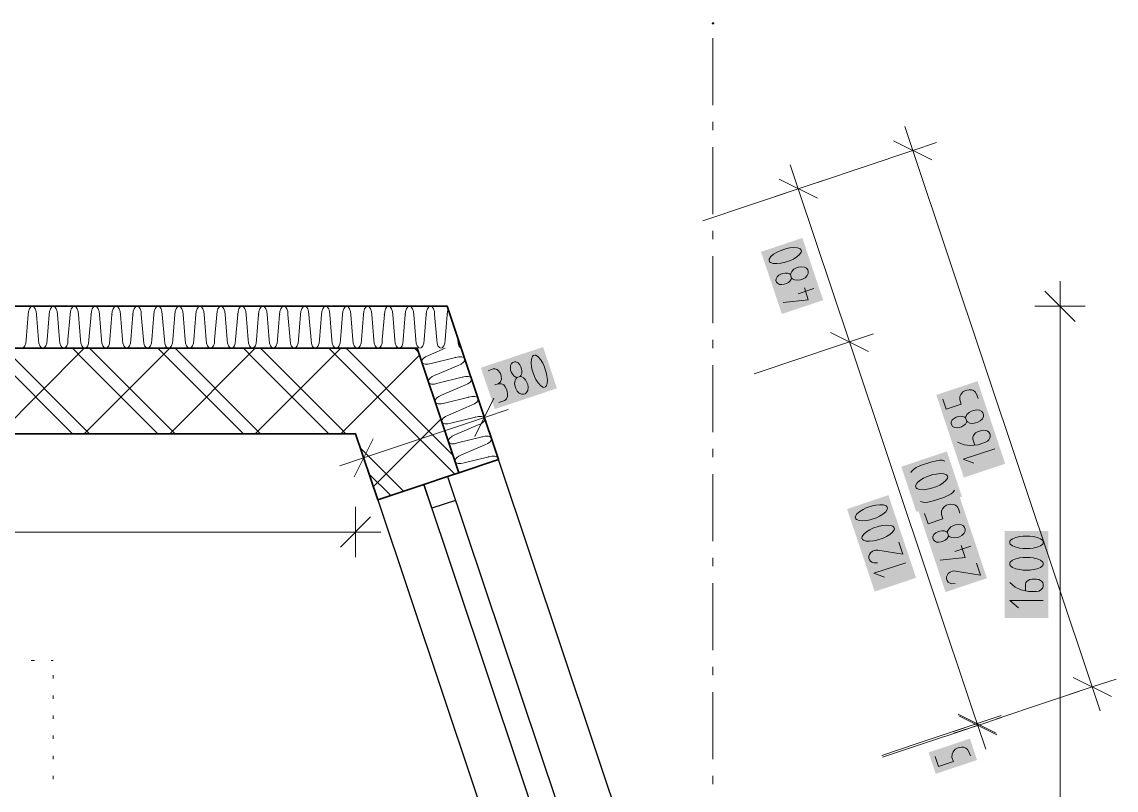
# Model space of a CAD drawing. Header units: millimetres. Extents: x 0 to 594, y 0 to 420.
# Drawn here: x 101.23 to 134.69, y 345.7 to 369.18 of the extents above; entities that cross this region are included whole.
import ezdxf

# ---------------------------------------------------------------- set-up
doc = ezdxf.new("R2010")
doc.units = ezdxf.units.MM
doc.header["$LTSCALE"] = 8
for name, color, linetype in [('PDF_Koty delkove', 7, 'Continuous'), ('PDF_Nabytek', 7, 'Continuous'), ('PDF_Okna', 7, 'Continuous'), ('PDF_Osy hlavni', 7, 'Continuous'), ('PDF_Steny sendvic', 7, 'Continuous')]:
    doc.layers.add(name, color=color, linetype=linetype)

msp = doc.modelspace()

# ---------------------------------------------------------------- linework, layer by layer
at = {"layer": 'PDF_Koty delkove', "lineweight": 18}
for points in [[(128.224, 365.982), (128.468, 365.253), (125.552, 364.277)], [(129.197, 365.497), (128.468, 365.253), (127.739, 365.009)], [(129.051, 364.962), (127.884, 365.544)], [(133.957, 348.853), (128.468, 365.253)], [(124.724, 364.81), (124.968, 364.081), (122.052, 363.105)], [(125.697, 364.325), (124.968, 364.081), (124.239, 363.837)], [(125.552, 363.79), (124.384, 364.372)], [(130.458, 347.681), (130.44, 347.736), (130.351, 348.001), (126.535, 359.4), (124.968, 364.081)], [(124.764, 361.352), (124.756, 361.321), (124.721, 361.266), (124.665, 361.219), (124.604, 361.184), (124.539, 361.162), (124.471, 361.154), (124.397, 361.158), (124.331, 361.194), (124.302, 361.227), (124.285, 361.279), (124.288, 361.323), (124.319, 361.391)], [(124.319, 361.391), (124.375, 361.439), (124.435, 361.473), (124.5, 361.495), (124.57, 361.504), (124.642, 361.5), (124.704, 361.477), (124.729, 361.457)], [(125.154, 361.05), (125.276, 360.686), (124.511, 360.604)], [(125.448, 361.033), (124.962, 360.87)], [(132.971, 360.489), (132.971, 361.258)], [(133.432, 360.028), (132.51, 360.951)], [(133.74, 360.489), (132.971, 360.489), (132.203, 360.489)], [(132.971, 296.581), (132.971, 298.067), (132.971, 340.194), (132.971, 344.089), (132.971, 360.489)], [(127.264, 359.644), (126.535, 359.4), (125.806, 359.156)], [(127.119, 359.109), (125.952, 359.691)], [(126.535, 359.4), (126.195, 359.286), (123.619, 358.424)], [(116.279, 358.354), (116.232, 358.41), (116.197, 358.47), (116.175, 358.536), (116.166, 358.604), (116.17, 358.678), (116.206, 358.744), (116.24, 358.772), (116.291, 358.79), (116.336, 358.787), (116.404, 358.756), (116.452, 358.699), (116.486, 358.64), (116.508, 358.575), (116.517, 358.505), (116.512, 358.432), (116.49, 358.371), (116.47, 358.346)], [(115.487, 358.52), (115.643, 358.573), (115.7, 358.574), (115.763, 358.559), (115.805, 358.519), (115.863, 358.431), (115.885, 358.366), (115.892, 358.26), (115.861, 358.178), (115.794, 358.12), (115.691, 358.085)], [(116.365, 358.311), (116.334, 358.319), (116.279, 358.354)], [(115.812, 357.548), (115.994, 357.609), (116.047, 357.664), (116.083, 357.73), (116.082, 357.819), (116.073, 357.889), (116.052, 357.954), (116.011, 358.03), (115.964, 358.086), (115.896, 358.117), (115.794, 358.12)], [(115.083, 356.508), (115.665, 357.676)], [(115.618, 356.363), (115.374, 357.092), (115.13, 357.821)], [(129.389, 357.655), (129.493, 357.344), (129.946, 357.496), (129.903, 357.626), (129.906, 357.727), (129.937, 357.795), (130, 357.874), (130.06, 357.909), (130.125, 357.93), (130.195, 357.939), (130.267, 357.935), (130.329, 357.912), (130.379, 357.872), (130.422, 357.799), (130.465, 357.669)], [(115.374, 357.092), (116.103, 357.336)], [(130.334, 357.307), (130.269, 357.286), (130.192, 357.245), (130.124, 357.18), (130.093, 357.112), (130.085, 357.08), (130.12, 356.976), (130.145, 356.956), (130.212, 356.92), (130.305, 356.908), (130.39, 356.922), (130.455, 356.944), (130.532, 356.984), (130.6, 357.05), (130.631, 357.119), (130.63, 357.176), (130.613, 357.228)], [(130.613, 357.228), (130.579, 357.274), (130.513, 357.31), (130.419, 357.321), (130.334, 357.307)], [(111.681, 355.856), (115.374, 357.092)], [(130.12, 356.976), (130.112, 356.945), (130.077, 356.89), (130.021, 356.842), (129.961, 356.807), (129.895, 356.786), (129.827, 356.777), (129.753, 356.781), (129.687, 356.817), (129.659, 356.851), (129.641, 356.902), (129.644, 356.947), (129.675, 357.015), (129.731, 357.062), (129.791, 357.097), (129.856, 357.119), (129.926, 357.128), (129.999, 357.123), (130.06, 357.101), (130.085, 357.08)], [(130.364, 356.249), (130.303, 356.431), (130.302, 356.489), (130.321, 356.538), (130.345, 356.575), (130.384, 356.617), (130.445, 356.652), (130.574, 356.695), (130.644, 356.704), (130.701, 356.694), (130.742, 356.679), (130.788, 356.651), (130.822, 356.605), (130.839, 356.553), (130.84, 356.496), (130.82, 356.446), (130.797, 356.409), (130.757, 356.366), (130.696, 356.331), (130.47, 356.255), (130.226, 356.232), (130.037, 356.255), (129.832, 356.331)], [(111.39, 355.272), (111.972, 356.44)], [(111.925, 355.127), (111.681, 355.856), (111.437, 356.585)], [(130.978, 356.137), (130.006, 355.812), (130.334, 355.691)], [(111.681, 355.856), (110.952, 355.612)], [(128.412, 355.407), (128.435, 355.444), (128.487, 355.505), (128.575, 355.563), (128.701, 355.62), (129.025, 355.728), (129.191, 355.769), (129.293, 355.789), (129.367, 355.785), (129.448, 355.754)], [(129.081, 355.343), (128.887, 355.278), (128.795, 355.233), (128.69, 355.169), (128.606, 355.097), (128.558, 355.024), (128.551, 354.993), (128.568, 354.941), (128.592, 354.92), (128.675, 354.891), (128.785, 354.884), (128.908, 354.896), (129.008, 354.915), (129.203, 354.98), (129.295, 355.026), (129.4, 355.09), (129.484, 355.162), (129.532, 355.235), (129.54, 355.267)], [(129.54, 355.267), (129.523, 355.318), (129.497, 355.339), (129.415, 355.368), (129.305, 355.375), (129.183, 355.362), (129.081, 355.343)], [(129.743, 354.873), (129.696, 354.8), (129.64, 354.752), (129.547, 354.706), (129.389, 354.639), (129.066, 354.531), (128.931, 354.5), (128.826, 354.494), (128.748, 354.511), (128.707, 354.526)], [(111.434, 354.356), (111.434, 353.587), (111.434, 352.819)], [(127.238, 354.391), (127.043, 354.326), (126.952, 354.281), (126.847, 354.217), (126.762, 354.145), (126.715, 354.072), (126.708, 354.041), (126.725, 353.989), (126.749, 353.968), (126.832, 353.938), (126.942, 353.932), (127.065, 353.943), (127.165, 353.962), (127.36, 354.027), (127.452, 354.073), (127.557, 354.138), (127.641, 354.209), (127.689, 354.282), (127.697, 354.315), (127.68, 354.366), (127.654, 354.387)], [(127.654, 354.387), (127.572, 354.416), (127.462, 354.423), (127.34, 354.41), (127.238, 354.391)], [(128.832, 354.154), (128.936, 353.843), (129.389, 353.994), (129.345, 354.124), (129.348, 354.225), (129.379, 354.294), (129.443, 354.372), (129.503, 354.407), (129.568, 354.429), (129.637, 354.437), (129.71, 354.433), (129.772, 354.41), (129.822, 354.37), (129.864, 354.298), (129.908, 354.168)], [(111.895, 354.049), (110.972, 353.126)], [(129.083, 353.402), (129.086, 353.446), (129.117, 353.514), (129.174, 353.562), (129.233, 353.596), (129.298, 353.618), (129.368, 353.627), (129.441, 353.623), (129.502, 353.6), (129.527, 353.58)], [(111.434, 353.587), (96.115, 353.587), (80.335, 353.587), (76.543, 353.587)], [(111.434, 353.587), (112.202, 353.587)], [(128.045, 353.276), (128.167, 352.912), (127.405, 353.033), (127.331, 353.037), (127.234, 353.004), (127.179, 352.957), (127.143, 352.902), (127.123, 352.852)], [(129.562, 353.476), (129.554, 353.444), (129.519, 353.389), (129.463, 353.342), (129.403, 353.307), (129.337, 353.285), (129.269, 353.277), (129.195, 353.281), (129.129, 353.317), (129.101, 353.351), (129.083, 353.402)], [(129.952, 353.174), (130.074, 352.811), (129.309, 352.728)], [(130.246, 353.157), (129.76, 352.995)], [(127.123, 352.852), (127.125, 352.794), (127.142, 352.743), (127.175, 352.696), (127.221, 352.668), (127.283, 352.645), (127.388, 352.651)], [(128.253, 352.652), (127.281, 352.327), (127.609, 352.206)], [(130.42, 352.639), (130.541, 352.275), (129.78, 352.396), (129.706, 352.4), (129.609, 352.367), (129.554, 352.32), (129.518, 352.265), (129.498, 352.215), (129.5, 352.158), (129.517, 352.106), (129.55, 352.059), (129.596, 352.032), (129.658, 352.009), (129.763, 352.015)], [(132.048, 352.81), (131.843, 352.81), (131.741, 352.796), (131.621, 352.769), (131.519, 352.728), (131.45, 352.673), (131.434, 352.646), (131.434, 352.591)], [(131.434, 352.591), (131.45, 352.563), (131.519, 352.509), (131.621, 352.468), (131.741, 352.44), (131.843, 352.426), (132.048, 352.426), (132.15, 352.44), (132.27, 352.468), (132.373, 352.509), (132.441, 352.563), (132.459, 352.591), (132.459, 352.646), (132.441, 352.673), (132.373, 352.728), (132.27, 352.769), (132.15, 352.796), (132.048, 352.81)], [(131.911, 351.797), (131.911, 351.988), (131.929, 352.044), (131.963, 352.085), (131.997, 352.112), (132.048, 352.139), (132.116, 352.153), (132.253, 352.153), (132.321, 352.139), (132.373, 352.112), (132.406, 352.085), (132.441, 352.044), (132.459, 351.988), (132.459, 351.934), (132.441, 351.879), (132.406, 351.838), (132.373, 351.811), (132.321, 351.783), (132.253, 351.769), (132.014, 351.769), (131.775, 351.824), (131.604, 351.906), (131.434, 352.044)], [(132.459, 351.496), (131.434, 351.496), (131.706, 351.277)], [(134.686, 349.097), (133.957, 348.853), (133.228, 348.609)], [(134.541, 348.562), (133.373, 349.144)], [(134.201, 348.124), (133.957, 348.853), (131.041, 347.877)], [(131.168, 347.98), (130.44, 347.736), (129.711, 347.492)], [(131.187, 347.925), (130.458, 347.681), (129.729, 347.437)], [(131.023, 347.445), (129.856, 348.027)], [(131.042, 347.39), (129.874, 347.972)], [(130.44, 347.736), (130.372, 347.713), (130.099, 347.622), (128.638, 347.133), (127.524, 346.76)], [(130.702, 346.952), (130.458, 347.681), (130.375, 347.654), (130.118, 347.568), (128.736, 347.105), (127.542, 346.705)], [(129.155, 346.731), (129.259, 346.419), (129.712, 346.571), (129.668, 346.701), (129.671, 346.802), (129.702, 346.871), (129.766, 346.949), (129.825, 346.984), (129.891, 347.005), (129.96, 347.014), (130.033, 347.01), (130.095, 346.987), (130.145, 346.947), (130.187, 346.874), (130.231, 346.744)]]:
    msp.add_lwpolyline(points, dxfattribs=at)
for points in [[(124.607, 362.252), (124.412, 362.187), (124.32, 362.142), (124.215, 362.078), (124.131, 362.007), (124.083, 361.933), (124.076, 361.902), (124.094, 361.85), (124.118, 361.829), (124.2, 361.799), (124.311, 361.793), (124.433, 361.805), (124.534, 361.824), (124.728, 361.889), (124.821, 361.934), (124.926, 361.999), (125.01, 362.07), (125.058, 362.144), (125.066, 362.176), (125.048, 362.227), (125.023, 362.248), (124.941, 362.278), (124.83, 362.284), (124.708, 362.272)], [(124.977, 361.684), (124.912, 361.662), (124.836, 361.622), (124.768, 361.556), (124.737, 361.488), (124.729, 361.457), (124.764, 361.352), (124.789, 361.332), (124.855, 361.296), (124.949, 361.284), (125.034, 361.298), (125.099, 361.32), (125.175, 361.36), (125.244, 361.426), (125.275, 361.495), (125.274, 361.553), (125.257, 361.604), (125.223, 361.651), (125.157, 361.687), (125.063, 361.697)], [(117.265, 358.468), (117.2, 358.663), (117.155, 358.754), (117.091, 358.859), (117.019, 358.944), (116.946, 358.992), (116.915, 358.998), (116.863, 358.981), (116.842, 358.957), (116.812, 358.874), (116.806, 358.764), (116.817, 358.641), (116.836, 358.541), (116.901, 358.346), (116.947, 358.254), (117.012, 358.149), (117.083, 358.065), (117.156, 358.017), (117.188, 358.009), (117.24, 358.026), (117.261, 358.052), (117.29, 358.134), (117.297, 358.244), (117.284, 358.367)], [(116.696, 358.097), (116.675, 358.162), (116.634, 358.239), (116.569, 358.307), (116.501, 358.338), (116.47, 358.346), (116.365, 358.311), (116.345, 358.286), (116.309, 358.219), (116.297, 358.126), (116.311, 358.041), (116.333, 357.976), (116.373, 357.899), (116.439, 357.831), (116.508, 357.8), (116.565, 357.8), (116.617, 357.818), (116.663, 357.852), (116.699, 357.918), (116.71, 358.012)], [(127.446, 353.768), (127.252, 353.703), (127.16, 353.658), (127.055, 353.594), (126.971, 353.522), (126.923, 353.449), (126.916, 353.417), (126.934, 353.366), (126.958, 353.345), (127.04, 353.315), (127.151, 353.309), (127.273, 353.32), (127.374, 353.339), (127.568, 353.404), (127.661, 353.45), (127.766, 353.515), (127.85, 353.586), (127.898, 353.659), (127.906, 353.691), (127.888, 353.743), (127.863, 353.764), (127.781, 353.793), (127.67, 353.8), (127.548, 353.787)], [(129.776, 353.807), (129.711, 353.785), (129.635, 353.745), (129.567, 353.679), (129.535, 353.611), (129.527, 353.58), (129.562, 353.476), (129.587, 353.456), (129.654, 353.42), (129.747, 353.408), (129.832, 353.422), (129.897, 353.443), (129.974, 353.484), (130.042, 353.55), (130.073, 353.618), (130.073, 353.676), (130.055, 353.727), (130.021, 353.774), (129.955, 353.81), (129.861, 353.82)], [(132.048, 353.467), (131.843, 353.467), (131.741, 353.453), (131.621, 353.426), (131.519, 353.385), (131.45, 353.33), (131.434, 353.303), (131.434, 353.248), (131.45, 353.22), (131.519, 353.166), (131.621, 353.125), (131.741, 353.097), (131.843, 353.083), (132.048, 353.083), (132.15, 353.097), (132.27, 353.125), (132.373, 353.166), (132.441, 353.22), (132.459, 353.248), (132.459, 353.303), (132.441, 353.33), (132.373, 353.385), (132.27, 353.426), (132.15, 353.453)]]:
    msp.add_lwpolyline(points, close=True, dxfattribs=at)
at = {"layer": 'PDF_Koty delkove', "color": 7, "lineweight": 18, "true_color": 0xffffff, "transparency": 33554559}
for points in [[(125.73, 360.676), (125.093, 362.577), (124.466, 360.253), (123.83, 362.154)], [(115.689, 357.345), (117.59, 357.981), (115.266, 358.609), (117.167, 359.245)], [(131.295, 355.677), (130.45, 358.201), (130.031, 355.254), (129.186, 357.778)], [(129.973, 354.672), (129.511, 356.052), (128.58, 354.206), (128.118, 355.586)], [(128.57, 352.192), (127.725, 354.716), (127.306, 351.769), (126.461, 354.293)], [(130.736, 352.178), (129.892, 354.699), (129.472, 351.755), (128.629, 354.276)], [(132.612, 350.958), (132.612, 353.62), (131.28, 350.958), (131.28, 353.62)], [(130.434, 346.621), (130.215, 347.276), (129.171, 346.198), (128.952, 346.853)]]:
    msp.add_solid(points, dxfattribs=at)
at = {"layer": 'PDF_Nabytek', "lineweight": 13}
for points in [[(101.615, 349.661), (101.512, 349.661)], [(102.187, 349.661), (102.127, 349.661)], [(102.187, 349.661), (102.187, 349.661)], [(102.187, 349.661), (102.187, 349.661)], [(102.187, 349.109), (102.187, 349.212)], [(102.187, 348.494), (102.187, 348.597)], [(102.187, 347.879), (102.187, 347.982)], [(102.187, 347.265), (102.187, 347.367)], [(102.187, 346.65), (102.187, 346.752)], [(102.187, 346.035), (102.187, 346.137)]]:
    msp.add_lwpolyline(points, dxfattribs=at)
at = {"layer": 'PDF_Okna', "lineweight": 25}
for points in [[(119.709, 344.144), (115.804, 355.808)], [(114.249, 355.287), (118.153, 343.623)], [(113.52, 355.043), (117.424, 343.379)], [(112.111, 354.571), (116.015, 342.908)]]:
    msp.add_lwpolyline(points, dxfattribs=at)
msp.add_lwpolyline([(114.249, 355.287), (114.493, 354.558), (113.764, 354.314), (113.52, 355.043)], close=True, dxfattribs=at)
at = {"layer": 'PDF_Osy hlavni', "lineweight": 18}
for points in [[(122.36, 366.637), (122.36, 368.687)], [(122.36, 365.868), (122.36, 366.124)], [(122.36, 363.306), (122.36, 365.356)], [(122.36, 362.537), (122.36, 362.793)], [(122.36, 359.974), (122.36, 362.024)], [(122.36, 359.206), (122.36, 359.462)], [(122.36, 356.643), (122.36, 358.693)], [(122.36, 355.874), (122.36, 356.131)], [(122.36, 353.312), (122.36, 355.362)], [(122.36, 352.543), (122.36, 352.799)], [(122.36, 349.981), (122.36, 352.031)], [(122.36, 349.212), (122.36, 349.468)], [(122.36, 346.65), (122.36, 348.699)], [(122.36, 345.881), (122.36, 346.137)]]:
    msp.add_lwpolyline(points, dxfattribs=at)
at = {"layer": 'PDF_Osy hlavni', "lineweight": 18, "transparency": 33554559}
msp.add_solid([(122.36, 369.089), (122.314, 369.135), (122.406, 369.135), (122.36, 369.181)], dxfattribs=at)
at = {"layer": 'PDF_Steny sendvic', "lineweight": 35}
for points in [[(114.666, 359.208), (114.237, 360.489), (80.284, 360.489)], [(114.19, 356.594), (113.315, 359.208), (80.284, 359.208), (80.284, 359.003), (80.284, 356.594), (80.335, 356.594), (111.434, 356.594), (112.111, 354.571)], [(80.284, 359.208), (113.315, 359.208), (114.19, 356.594), (114.589, 355.401)], [(115.804, 355.808), (114.666, 359.208)], [(115.804, 355.808), (114.589, 355.401), (114.19, 356.594)], [(114.589, 355.401), (114.249, 355.287), (113.52, 355.043), (112.111, 354.571)]]:
    msp.add_lwpolyline(points, dxfattribs=at)
at = {"layer": 'PDF_Steny sendvic', "lineweight": 9}
for points in [[(101.552, 360.489), (101.503, 360.47), (101.462, 360.414), (101.434, 360.331), (101.424, 360.233)], [(101.681, 360.233), (101.671, 360.331), (101.643, 360.414), (101.601, 360.47), (101.552, 360.489)], [(102.193, 360.489), (102.144, 360.47), (102.102, 360.414), (102.075, 360.331), (102.065, 360.233)], [(102.321, 360.233), (102.311, 360.331), (102.284, 360.414), (102.242, 360.47), (102.193, 360.489)], [(102.834, 360.489), (102.785, 360.47), (102.743, 360.414), (102.715, 360.331), (102.706, 360.233)], [(102.962, 360.233), (102.952, 360.331), (102.924, 360.414), (102.883, 360.47), (102.834, 360.489)], [(103.474, 360.489), (103.425, 360.47), (103.384, 360.414), (103.356, 360.331), (103.346, 360.233)], [(103.602, 360.233), (103.593, 360.331), (103.565, 360.414), (103.523, 360.47), (103.474, 360.489)], [(104.115, 360.489), (104.066, 360.47), (104.024, 360.414), (103.997, 360.331), (103.987, 360.233)], [(104.243, 360.233), (104.233, 360.331), (104.206, 360.414), (104.164, 360.47), (104.115, 360.489)], [(104.637, 360.331), (104.627, 360.233)], [(104.756, 360.489), (104.707, 360.47), (104.665, 360.414), (104.637, 360.331)], [(104.884, 360.233), (104.874, 360.331), (104.846, 360.414), (104.805, 360.47), (104.756, 360.489)], [(105.396, 360.489), (105.347, 360.47), (105.306, 360.414), (105.278, 360.331), (105.268, 360.233)], [(105.524, 360.233), (105.515, 360.331), (105.487, 360.414), (105.445, 360.47), (105.396, 360.489)], [(106.037, 360.489), (105.988, 360.47), (105.946, 360.414), (105.918, 360.331), (105.909, 360.233)], [(106.165, 360.233), (106.155, 360.331), (106.127, 360.414), (106.086, 360.47), (106.037, 360.489)], [(106.677, 360.489), (106.628, 360.47), (106.587, 360.414), (106.559, 360.331), (106.549, 360.233)], [(106.806, 360.233), (106.796, 360.331), (106.768, 360.414), (106.726, 360.47), (106.677, 360.489)], [(107.318, 360.489), (107.269, 360.47), (107.227, 360.414), (107.2, 360.331), (107.19, 360.233)], [(107.446, 360.233), (107.436, 360.331), (107.409, 360.414), (107.367, 360.47), (107.318, 360.489)], [(107.959, 360.489), (107.91, 360.47), (107.868, 360.414), (107.84, 360.331), (107.831, 360.233)], [(108.087, 360.233), (108.077, 360.331), (108.049, 360.414), (108.008, 360.47), (107.959, 360.489)], [(108.599, 360.489), (108.55, 360.47), (108.509, 360.414), (108.481, 360.331), (108.471, 360.233)], [(108.727, 360.233), (108.718, 360.331), (108.69, 360.414), (108.648, 360.47), (108.599, 360.489)], [(109.24, 360.489), (109.191, 360.47), (109.149, 360.414), (109.122, 360.331), (109.112, 360.233)], [(109.368, 360.233), (109.358, 360.331), (109.33, 360.414), (109.289, 360.47), (109.24, 360.489)], [(109.88, 360.489), (109.831, 360.47), (109.79, 360.414), (109.762, 360.331), (109.752, 360.233)], [(110.009, 360.233), (109.999, 360.331), (109.971, 360.414), (109.93, 360.47), (109.88, 360.489)], [(110.521, 360.489), (110.472, 360.47), (110.431, 360.414), (110.403, 360.331), (110.393, 360.233)], [(110.649, 360.233), (110.639, 360.331), (110.612, 360.414), (110.57, 360.47), (110.521, 360.489)], [(111.162, 360.489), (111.113, 360.47), (111.071, 360.414), (111.043, 360.331), (111.034, 360.233)], [(111.29, 360.233), (111.28, 360.331), (111.252, 360.414), (111.211, 360.47), (111.162, 360.489)], [(111.802, 360.489), (111.753, 360.47), (111.712, 360.414), (111.684, 360.331), (111.674, 360.233)], [(111.93, 360.233), (111.921, 360.331), (111.893, 360.414), (111.851, 360.47), (111.802, 360.489)], [(112.443, 360.489), (112.394, 360.47), (112.352, 360.414), (112.325, 360.331), (112.315, 360.233)], [(112.571, 360.233), (112.561, 360.331), (112.534, 360.414), (112.492, 360.47), (112.443, 360.489)], [(113.035, 360.47), (112.993, 360.414), (112.965, 360.331), (112.955, 360.233)], [(113.084, 360.489), (113.035, 360.47)], [(113.212, 360.233), (113.202, 360.331), (113.174, 360.414), (113.133, 360.47), (113.084, 360.489)], [(113.724, 360.489), (113.675, 360.47), (113.634, 360.414), (113.606, 360.331), (113.596, 360.233)], [(113.852, 360.233), (113.843, 360.331), (113.815, 360.414), (113.773, 360.47), (113.724, 360.489)], [(114.268, 360.397), (114.246, 360.331), (114.237, 360.233)], [(101.361, 359.464), (101.424, 360.233)], [(101.681, 360.233), (101.744, 359.464)], [(102.002, 359.464), (102.065, 360.233)], [(102.321, 360.233), (102.385, 359.464)], [(102.642, 359.464), (102.706, 360.233)], [(102.962, 360.233), (103.025, 359.464)], [(103.283, 359.464), (103.346, 360.233)], [(103.602, 360.233), (103.666, 359.464)], [(103.923, 359.464), (103.987, 360.233)], [(104.243, 360.233), (104.306, 359.464)], [(104.564, 359.464), (104.627, 360.233)], [(104.884, 360.233), (104.947, 359.464)], [(105.205, 359.464), (105.268, 360.233)], [(105.524, 360.233), (105.588, 359.464)], [(105.845, 359.464), (105.909, 360.233)], [(106.165, 360.233), (106.228, 359.464)], [(106.371, 359.208), (106.406, 359.226), (106.448, 359.282), (106.476, 359.366), (106.486, 359.464), (106.549, 360.233)], [(106.806, 360.233), (106.869, 359.464)], [(107.126, 359.464), (107.19, 360.233)], [(107.446, 360.233), (107.51, 359.464)], [(107.652, 359.208), (107.688, 359.226), (107.729, 359.282), (107.757, 359.366), (107.767, 359.464), (107.831, 360.233)], [(108.087, 360.233), (108.15, 359.464)], [(108.408, 359.464), (108.471, 360.233)], [(108.727, 360.233), (108.791, 359.464)], [(108.933, 359.208), (108.969, 359.226), (109.011, 359.282), (109.039, 359.366), (109.048, 359.464), (109.112, 360.233)], [(109.368, 360.233), (109.431, 359.464)], [(109.689, 359.464), (109.752, 360.233)], [(110.009, 360.233), (110.072, 359.464)], [(110.214, 359.208), (110.25, 359.226), (110.292, 359.282), (110.32, 359.366), (110.33, 359.464), (110.393, 360.233)], [(110.649, 360.233), (110.713, 359.464)], [(110.97, 359.464), (111.034, 360.233)], [(111.29, 360.233), (111.353, 359.464)], [(111.611, 359.464), (111.674, 360.233)], [(111.93, 360.233), (111.994, 359.464)], [(112.251, 359.464), (112.315, 360.233)], [(112.571, 360.233), (112.635, 359.464)], [(112.892, 359.464), (112.955, 360.233)], [(113.212, 360.233), (113.275, 359.464)], [(113.533, 359.464), (113.596, 360.233)], [(113.852, 360.233), (113.916, 359.464)], [(114.173, 359.464), (114.237, 360.233)], [(101.246, 359.208), (101.281, 359.226), (101.323, 359.282), (101.351, 359.366), (101.361, 359.464)], [(101.361, 359.464), (101.361, 359.464)], [(101.744, 359.464), (101.754, 359.366), (101.782, 359.282), (101.824, 359.226), (101.859, 359.208)], [(101.886, 359.208), (101.922, 359.226), (101.964, 359.282), (101.992, 359.366), (102.002, 359.464)], [(102.002, 359.464), (102.002, 359.464)], [(102.385, 359.464), (102.394, 359.366), (102.422, 359.282), (102.464, 359.226), (102.5, 359.208)], [(102.527, 359.208), (102.563, 359.226), (102.604, 359.282), (102.632, 359.366), (102.642, 359.464)], [(102.642, 359.464), (102.642, 359.464)], [(103.025, 359.464), (103.035, 359.366), (103.063, 359.282), (103.105, 359.226), (103.141, 359.208)], [(103.203, 359.226), (103.245, 359.282), (103.273, 359.366), (103.283, 359.464)], [(103.283, 359.464), (103.283, 359.464)], [(103.666, 359.464), (103.676, 359.366), (103.704, 359.282), (103.745, 359.226), (103.781, 359.208)], [(103.808, 359.208), (103.844, 359.226), (103.886, 359.282), (103.914, 359.366), (103.923, 359.464)], [(103.923, 359.464), (103.923, 359.464)], [(103.923, 359.464), (103.923, 359.464)], [(104.306, 359.464), (104.316, 359.366), (104.344, 359.282), (104.386, 359.226), (104.422, 359.208)], [(104.449, 359.208), (104.485, 359.226), (104.526, 359.282), (104.554, 359.366), (104.564, 359.464)], [(104.564, 359.464), (104.564, 359.464)], [(104.947, 359.464), (104.957, 359.366), (104.985, 359.282), (105.027, 359.226), (105.062, 359.208)], [(105.089, 359.208), (105.125, 359.226), (105.167, 359.282), (105.195, 359.366), (105.205, 359.464)], [(105.205, 359.464), (105.205, 359.464)], [(105.588, 359.464), (105.598, 359.366), (105.625, 359.282), (105.667, 359.226), (105.703, 359.208)], [(105.73, 359.208), (105.766, 359.226), (105.808, 359.282), (105.835, 359.366), (105.845, 359.464)], [(105.845, 359.464), (105.845, 359.464)], [(106.228, 359.464), (106.238, 359.366), (106.266, 359.282), (106.308, 359.226), (106.344, 359.208)], [(106.486, 359.464), (106.486, 359.464)], [(106.869, 359.464), (106.879, 359.366), (106.907, 359.282), (106.948, 359.226), (106.984, 359.208)], [(107.011, 359.208), (107.047, 359.226), (107.089, 359.282), (107.117, 359.366), (107.126, 359.464)], [(107.126, 359.464), (107.126, 359.464)], [(107.51, 359.464), (107.519, 359.366), (107.547, 359.282), (107.589, 359.226), (107.625, 359.208)], [(107.767, 359.464), (107.767, 359.464)], [(108.15, 359.464), (108.16, 359.366), (108.188, 359.282), (108.23, 359.226), (108.266, 359.208)], [(108.292, 359.208), (108.328, 359.226), (108.37, 359.282), (108.398, 359.366), (108.408, 359.464)], [(108.408, 359.464), (108.408, 359.464)], [(108.791, 359.464), (108.801, 359.366), (108.829, 359.282), (108.87, 359.226), (108.906, 359.208)], [(109.048, 359.464), (109.048, 359.464)], [(109.431, 359.464), (109.441, 359.366), (109.469, 359.282), (109.511, 359.226), (109.547, 359.208)], [(109.574, 359.208), (109.609, 359.226), (109.651, 359.282), (109.679, 359.366), (109.689, 359.464)], [(109.689, 359.464), (109.689, 359.464)], [(110.072, 359.464), (110.082, 359.366), (110.11, 359.282), (110.152, 359.226), (110.187, 359.208)], [(110.33, 359.464), (110.33, 359.464)], [(110.713, 359.464), (110.722, 359.366), (110.75, 359.282), (110.792, 359.226), (110.828, 359.208)], [(110.855, 359.208), (110.891, 359.226), (110.932, 359.282), (110.96, 359.366)], [(110.96, 359.366), (110.97, 359.464)], [(110.97, 359.464), (110.97, 359.464)], [(111.353, 359.464), (111.363, 359.366), (111.391, 359.282), (111.433, 359.226), (111.469, 359.208)], [(111.496, 359.208), (111.531, 359.226), (111.573, 359.282), (111.601, 359.366), (111.611, 359.464)], [(111.611, 359.464), (111.611, 359.464)], [(111.994, 359.464), (112.004, 359.366), (112.032, 359.282), (112.073, 359.226), (112.109, 359.208)], [(112.136, 359.208), (112.172, 359.226), (112.214, 359.282), (112.242, 359.366), (112.251, 359.464)], [(112.251, 359.464), (112.251, 359.464)], [(112.635, 359.464), (112.644, 359.366), (112.672, 359.282), (112.714, 359.226), (112.75, 359.208)], [(112.777, 359.208), (112.813, 359.226), (112.854, 359.282), (112.882, 359.366), (112.892, 359.464)], [(112.892, 359.464), (112.892, 359.464)], [(113.275, 359.464), (113.285, 359.366), (113.313, 359.282), (113.355, 359.226), (113.39, 359.208)], [(113.417, 359.208), (113.453, 359.226), (113.495, 359.282), (113.523, 359.366), (113.533, 359.464)], [(113.533, 359.464), (113.533, 359.464)], [(113.916, 359.464), (113.926, 359.366), (113.954, 359.282)], [(114.058, 359.208), (114.094, 359.226), (114.136, 359.282), (114.163, 359.366), (114.173, 359.464)], [(114.173, 359.464), (114.173, 359.464)], [(114.549, 359.559), (114.556, 359.464)], [(114.556, 359.464), (114.566, 359.366), (114.594, 359.282), (114.636, 359.226), (114.665, 359.212)], [(100.527, 356.594), (103.09, 359.157), (103.141, 359.208)], [(103.3, 356.594), (103.09, 356.804), (100.738, 359.157), (100.686, 359.208)], [(102.829, 359.157), (102.777, 359.208)], [(103.09, 358.895), (102.829, 359.157)], [(103.141, 356.594), (105.704, 359.157), (105.755, 359.208)], [(103.167, 359.208), (103.203, 359.226)], [(105.914, 356.594), (105.704, 356.804), (103.351, 359.157), (103.3, 359.208)], [(105.442, 359.157), (105.391, 359.208)], [(105.704, 358.895), (105.442, 359.157)], [(105.755, 356.594), (108.317, 359.157), (108.369, 359.208)], [(108.528, 356.594), (108.317, 356.804), (105.965, 359.157), (105.914, 359.208)], [(108.056, 359.157), (108.005, 359.208)], [(108.317, 358.895), (108.056, 359.157)], [(108.369, 356.594), (110.931, 359.157), (110.982, 359.208)], [(111.141, 356.594), (110.931, 356.804), (108.579, 359.157), (108.528, 359.208)], [(110.67, 359.157), (110.619, 359.208)], [(110.931, 358.895), (110.67, 359.157)], [(110.982, 356.594), (113.386, 358.997)], [(113.755, 356.594), (113.545, 356.804), (111.193, 359.157), (111.141, 359.208)], [(113.283, 359.157), (113.232, 359.208)], [(113.357, 359.084), (113.283, 359.157)], [(113.356, 359.087), (113.356, 359.087)], [(113.356, 359.087), (113.356, 359.087)], [(113.66, 358.986), (113.569, 358.946), (113.499, 358.893), (113.459, 358.835), (113.453, 358.796)], [(114.176, 359.208), (113.66, 358.986)], [(113.954, 359.282), (113.995, 359.226), (114.031, 359.208)], [(102.777, 356.594), (100.476, 358.895)], [(105.391, 356.594), (103.09, 358.895)], [(108.005, 356.594), (105.704, 358.895)], [(110.619, 356.594), (108.317, 358.895)], [(113.232, 356.594), (110.931, 358.895)], [(113.462, 358.77), (113.49, 358.742), (113.557, 358.72), (113.645, 358.72), (113.741, 358.742)], [(113.741, 358.742), (114.49, 358.926), (114.586, 358.948), (114.674, 358.948), (114.74, 358.926), (114.774, 358.886)], [(113.741, 358.742), (113.741, 358.742)], [(114.572, 358.683), (113.863, 358.379)], [(114.572, 358.683), (114.662, 358.723), (114.732, 358.776), (114.771, 358.833), (114.774, 358.886)], [(113.559, 358.479), (113.559, 358.479)], [(113.559, 358.479), (113.559, 358.479)], [(113.863, 358.379), (113.773, 358.338), (113.702, 358.285), (113.662, 358.228), (113.657, 358.188)], [(113.945, 358.135), (114.694, 358.318), (114.79, 358.34), (114.877, 358.34), (114.943, 358.319), (114.977, 358.278)], [(113.665, 358.163), (113.694, 358.134), (113.76, 358.113), (113.848, 358.113), (113.945, 358.135)], [(113.945, 358.135), (113.945, 358.135)], [(114.775, 358.075), (114.066, 357.771)], [(114.775, 358.075), (114.865, 358.116), (114.935, 358.169), (114.975, 358.226), (114.977, 358.278)], [(113.762, 357.871), (113.762, 357.872)], [(113.762, 357.872), (113.762, 357.872)], [(114.066, 357.771), (113.976, 357.731), (113.906, 357.678), (113.866, 357.62), (113.86, 357.581)], [(114.148, 357.527), (114.897, 357.711), (114.993, 357.733), (115.081, 357.733), (115.147, 357.711), (115.181, 357.671)], [(114.978, 357.468), (115.068, 357.508), (115.138, 357.561), (115.178, 357.618), (115.181, 357.671)], [(113.869, 357.555), (113.897, 357.527), (113.963, 357.505), (114.051, 357.505), (114.148, 357.527)], [(114.148, 357.527), (114.148, 357.527)], [(114.978, 357.468), (114.27, 357.164)], [(113.596, 356.594), (114.041, 357.039)], [(113.966, 357.264), (113.966, 357.264)], [(113.966, 357.264), (113.966, 357.264)], [(114.27, 357.164), (114.179, 357.123), (114.109, 357.07), (114.069, 357.013), (114.063, 356.973)], [(114.351, 356.92), (115.101, 357.104), (115.197, 357.125), (115.284, 357.125), (115.35, 357.104), (115.384, 357.064)], [(115.182, 356.861), (115.272, 356.901), (115.342, 356.954), (115.381, 357.011), (115.384, 357.063)], [(114.072, 356.948), (114.101, 356.919), (114.167, 356.898), (114.255, 356.898), (114.351, 356.92)], [(114.169, 356.656), (114.169, 356.657)], [(114.169, 356.657), (114.169, 356.657)], [(114.351, 356.92), (114.351, 356.92)], [(115.182, 356.861), (114.473, 356.556)], [(111.976, 354.974), (113.545, 356.543), (113.596, 356.594)], [(114.467, 355.36), (113.545, 356.282), (113.283, 356.543), (113.232, 356.594)], [(114.409, 355.941), (113.806, 356.543), (113.755, 356.594)], [(114.473, 356.556), (114.383, 356.516), (114.312, 356.463), (114.273, 356.405), (114.267, 356.366)], [(114.275, 356.34), (114.304, 356.312), (114.37, 356.29), (114.458, 356.29), (114.555, 356.312)], [(114.555, 356.312), (115.304, 356.496), (115.4, 356.518), (115.488, 356.518), (115.553, 356.496), (115.587, 356.456)], [(114.555, 356.312), (114.555, 356.312)], [(115.385, 356.253), (115.475, 356.293), (115.545, 356.346), (115.585, 356.403), (115.588, 356.455)], [(112.9, 354.836), (111.581, 356.155)], [(114.373, 356.049), (114.372, 356.05)], [(114.373, 356.049), (114.373, 356.049)], [(115.385, 356.253), (114.676, 355.949)], [(114.516, 355.855), (114.476, 355.798), (114.47, 355.758)], [(114.479, 355.733), (114.507, 355.704), (114.573, 355.683), (114.662, 355.683), (114.758, 355.705)], [(114.676, 355.949), (114.586, 355.908), (114.516, 355.855)], [(114.758, 355.705), (115.507, 355.889)], [(114.758, 355.705), (114.758, 355.705)], [(115.603, 355.91), (115.507, 355.889)], [(115.791, 355.849), (115.757, 355.889), (115.691, 355.911), (115.603, 355.91)], [(115.788, 355.802), (115.791, 355.848)], [(112.508, 354.704), (111.844, 355.369)], [(114.576, 355.441), (114.576, 355.442)], [(114.576, 355.442), (114.576, 355.442)]]:
    msp.add_lwpolyline(points, dxfattribs=at)
at = {"layer": 'PDF_Steny sendvic', "lineweight": 9, "transparency": 33554559}
for points in [[(101.424, 360.21), (101.401, 360.233), (101.447, 360.233), (101.424, 360.256)], [(102.065, 360.21), (102.042, 360.233), (102.088, 360.233), (102.065, 360.256)], [(102.706, 360.21), (102.683, 360.233), (102.729, 360.233), (102.706, 360.256)], [(103.346, 360.21), (103.323, 360.233), (103.369, 360.233), (103.346, 360.256)], [(103.987, 360.21), (103.964, 360.233), (104.01, 360.233), (103.987, 360.256)], [(104.627, 360.21), (104.604, 360.233), (104.65, 360.233), (104.627, 360.256)], [(105.268, 360.21), (105.245, 360.233), (105.291, 360.233), (105.268, 360.256)], [(105.909, 360.21), (105.886, 360.233), (105.932, 360.233), (105.909, 360.256)], [(106.549, 360.21), (106.526, 360.233), (106.572, 360.233), (106.549, 360.256)], [(107.19, 360.21), (107.167, 360.233), (107.213, 360.233), (107.19, 360.256)], [(107.831, 360.21), (107.807, 360.233), (107.854, 360.233), (107.831, 360.256)], [(108.471, 360.21), (108.448, 360.233), (108.494, 360.233), (108.471, 360.256)], [(109.112, 360.21), (109.089, 360.233), (109.135, 360.233), (109.112, 360.256)], [(109.752, 360.21), (109.729, 360.233), (109.775, 360.233), (109.752, 360.256)], [(110.393, 360.21), (110.37, 360.233), (110.416, 360.233), (110.393, 360.256)], [(111.034, 360.21), (111.011, 360.233), (111.057, 360.233), (111.034, 360.256)], [(111.674, 360.21), (111.651, 360.233), (111.697, 360.233), (111.674, 360.256)], [(112.315, 360.21), (112.292, 360.233), (112.338, 360.233), (112.315, 360.256)], [(112.955, 360.21), (112.932, 360.233), (112.979, 360.233), (112.955, 360.256)], [(113.596, 360.21), (113.573, 360.233), (113.619, 360.233), (113.596, 360.256)], [(114.237, 360.21), (114.214, 360.233), (114.26, 360.233), (114.237, 360.256)], [(103.09, 359.134), (103.067, 359.157), (103.113, 359.157), (103.09, 359.18)], [(105.704, 359.134), (105.681, 359.157), (105.727, 359.157), (105.704, 359.18)], [(108.317, 359.134), (108.294, 359.157), (108.34, 359.157), (108.317, 359.18)], [(110.931, 359.134), (110.908, 359.157), (110.954, 359.157), (110.931, 359.18)], [(114.49, 358.903), (114.467, 358.926), (114.513, 358.926), (114.49, 358.949)], [(114.694, 358.295), (114.671, 358.318), (114.717, 358.318), (114.694, 358.342)], [(114.897, 357.688), (114.874, 357.711), (114.92, 357.711), (114.897, 357.734)], [(115.101, 357.08), (115.077, 357.104), (115.124, 357.104), (115.101, 357.127)], [(113.545, 356.52), (113.522, 356.543), (113.568, 356.543), (113.545, 356.566)], [(115.304, 356.473), (115.281, 356.496), (115.327, 356.496), (115.304, 356.519)], [(115.507, 355.866), (115.484, 355.889), (115.53, 355.889), (115.507, 355.912)]]:
    msp.add_solid(points, dxfattribs=at)

doc.saveas('drawing.dxf')
